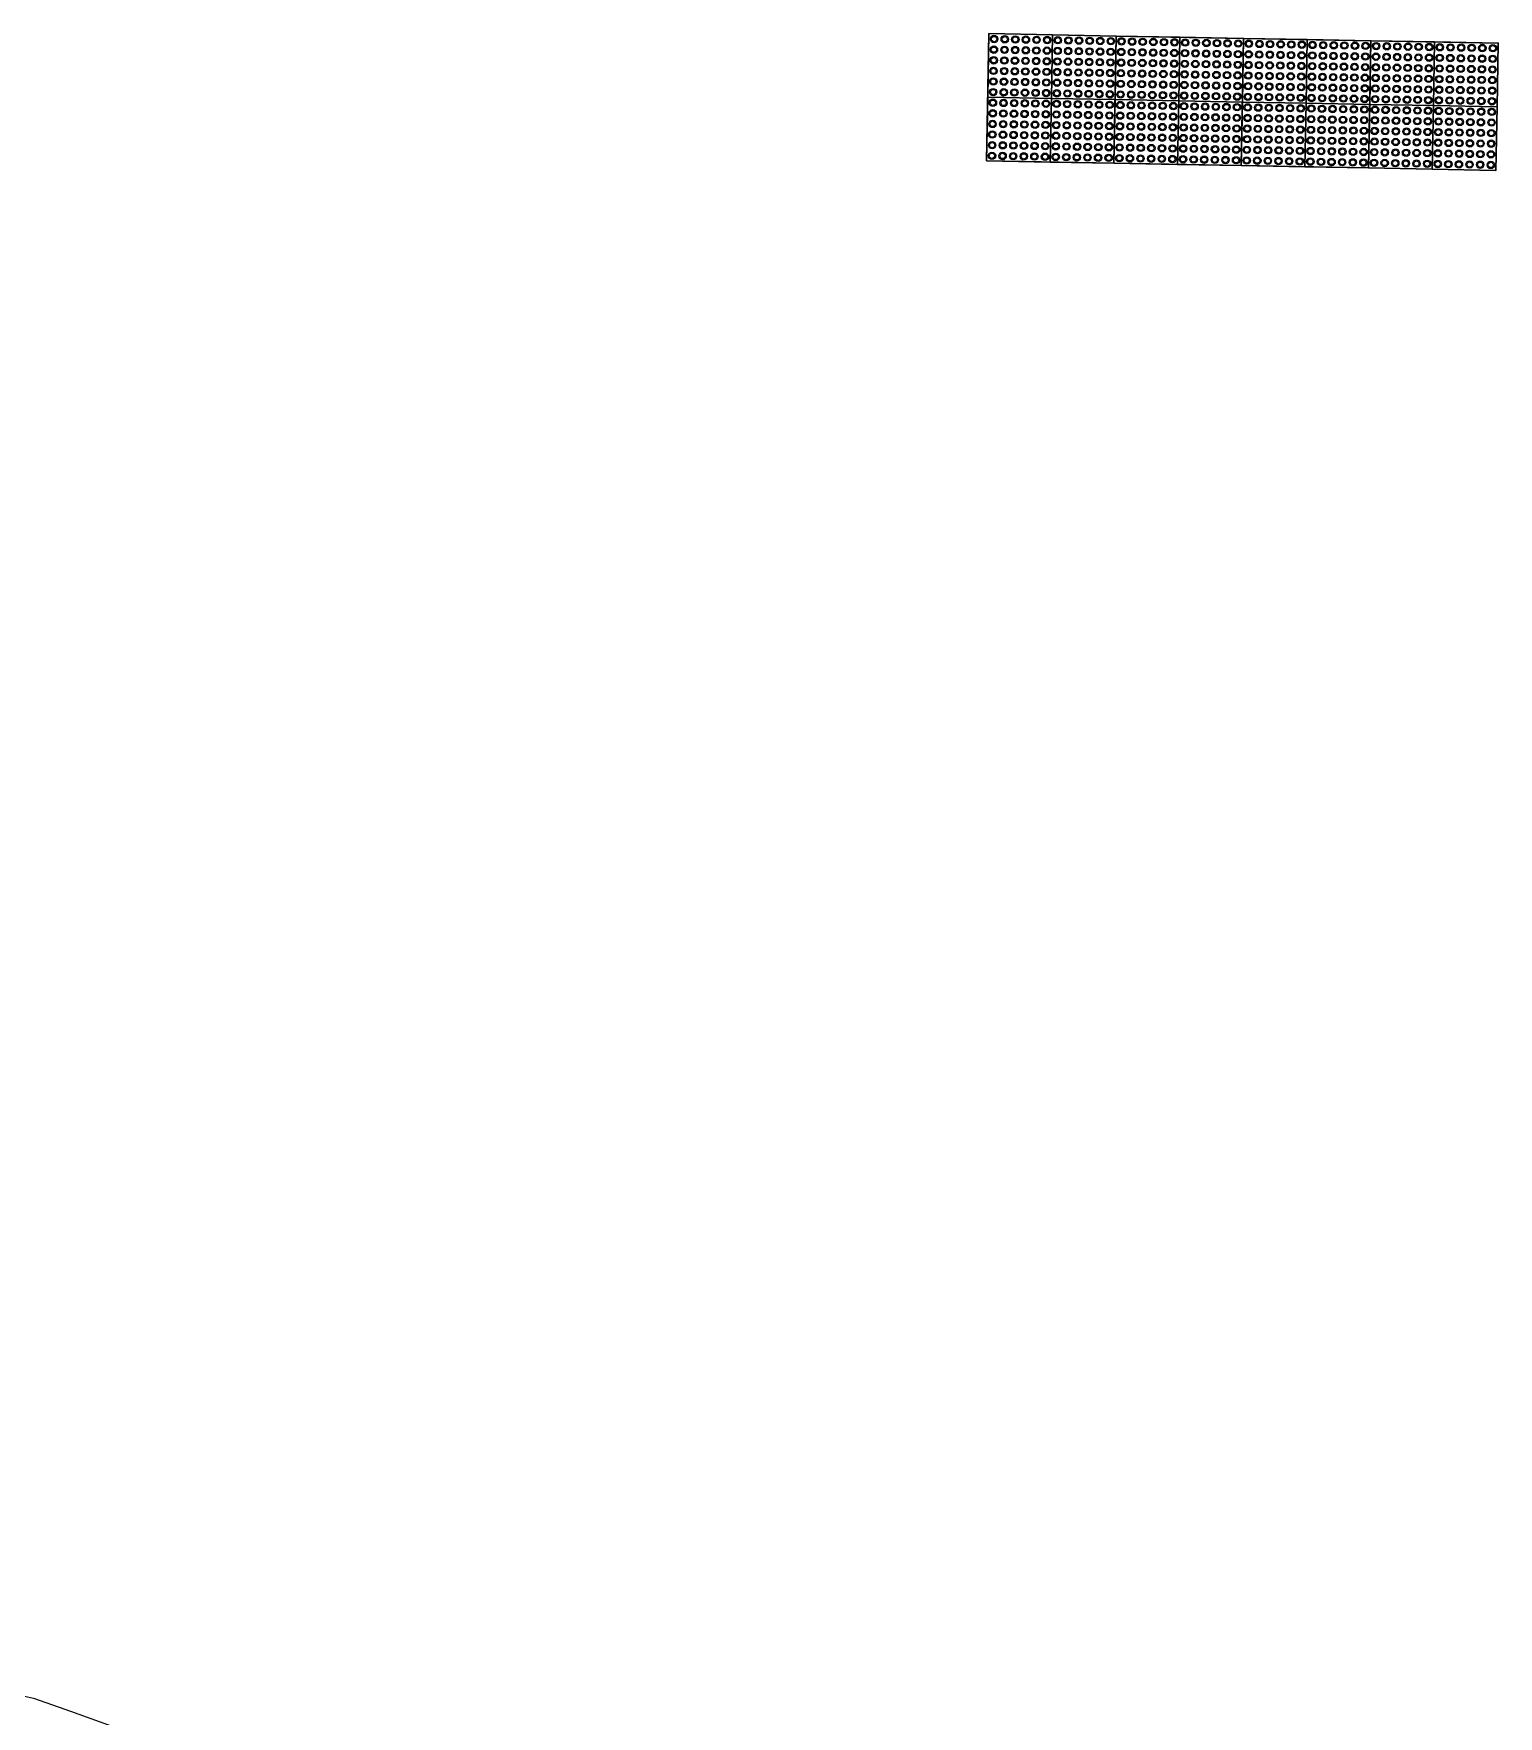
# Model space of a CAD drawing. Header units: millimetres. Extents: x 832728086 to 834530684, y 817551485 to 818349469.
# Drawn here: x 832728364.48 to 832728371.38, y 817960414.17 to 817960422.1 of the extents above; entities that cross this region are included whole.
import ezdxf

# ---------------------------------------------------------------- set-up
doc = ezdxf.new("R2010")
doc.units = ezdxf.units.MM
doc.header["$LTSCALE"] = 100
doc.layers.add('000-helpline', color=30, linetype='Continuous', lineweight=30, plot=False)
doc.layers.add('000-Tactile-l', color=8, linetype='Continuous')

# ---------------------------------------------------------------- blocks, each defined once
blk = doc.blocks.new('tactile')
at = {"layer": '000-helpline', "ltscale": 0.015}
for points in [[(834240.6709, 817902.0374), (834240.6764, 817902.3374), (834240.9764, 817902.3318), (834240.9708, 817902.0319)], [(834240.9708, 817902.0319), (834240.9764, 817902.3318), (834241.2763, 817902.3263), (834241.2708, 817902.0264)], [(834241.2708, 817902.0264), (834241.2763, 817902.3263), (834241.5763, 817902.3208), (834241.5707, 817902.0209)], [(834241.5707, 817902.0209), (834241.5763, 817902.3208), (834241.8762, 817902.3153), (834241.8707, 817902.0153)], [(834241.8707, 817902.0153), (834241.8762, 817902.3153), (834242.1762, 817902.3098), (834242.1706, 817902.0098)], [(834242.1706, 817902.0098), (834242.1762, 817902.3098), (834242.4761, 817902.3043), (834242.4706, 817902.0043)], [(834242.4706, 817902.0043), (834242.4761, 817902.3043), (834242.7761, 817902.2987), (834242.7705, 817901.9988)], [(834242.7705, 817901.9988), (834242.7761, 817902.2987), (834243.076, 817902.2932), (834243.0705, 817901.9933)], [(834240.6654, 817901.7375), (834240.6709, 817902.0374), (834240.9708, 817902.0319), (834240.9653, 817901.732)], [(834240.9653, 817901.732), (834240.9708, 817902.0319), (834241.2708, 817902.0264), (834241.2653, 817901.7264)], [(834241.2653, 817901.7264), (834241.2708, 817902.0264), (834241.5707, 817902.0209), (834241.5652, 817901.7209)], [(834241.5652, 817901.7209), (834241.5707, 817902.0209), (834241.8707, 817902.0153), (834241.8652, 817901.7154)], [(834241.8652, 817901.7154), (834241.8707, 817902.0153), (834242.1706, 817902.0098), (834242.1651, 817901.7099)], [(834242.1651, 817901.7099), (834242.1706, 817902.0098), (834242.4706, 817902.0043), (834242.4651, 817901.7044)], [(834242.4651, 817901.7044), (834242.4706, 817902.0043), (834242.7705, 817901.9988), (834242.765, 817901.6988)], [(834242.765, 817901.6988), (834242.7705, 817901.9988), (834243.0705, 817901.9933), (834243.065, 817901.6933)]]:
    blk.add_lwpolyline(points, close=True, dxfattribs=at)
at = {"layer": '000-Tactile-l', "ltscale": 5e-05}
blk.add_line((834236.1768, 817894.4928), (834212.3644, 817899.8058), dxfattribs=at)
at = {"layer": '000-Tactile-l'}
for points in [[(834241.2653, 817901.7264), (834240.6654, 817901.7375), (834240.6764, 817902.3374), (834241.2763, 817902.3263)], [(834241.8652, 817901.7154), (834241.2653, 817901.7264), (834241.2763, 817902.3263), (834241.8762, 817902.3153)], [(834242.4651, 817901.7044), (834241.8652, 817901.7154), (834241.8762, 817902.3153), (834242.4761, 817902.3043)], [(834243.065, 817901.6933), (834242.4651, 817901.7044), (834242.4761, 817902.3043), (834243.076, 817902.2932)]]:
    blk.add_lwpolyline(points, close=True, dxfattribs=at)
at = {"layer": '000-Tactile-l', "ltscale": 0.015}
for centre, radius in [((834240.7009, 817902.3119), 0.0175), ((834240.7009, 817902.3119), 0.0125), ((834240.7509, 817902.311), 0.0175), ((834240.7509, 817902.311), 0.0125), ((834240.8009, 817902.3101), 0.0175), ((834240.8009, 817902.3101), 0.0125), ((834240.8509, 817902.3092), 0.0175), ((834240.8509, 817902.3092), 0.0125), ((834240.9009, 817902.3082), 0.0175), ((834240.9009, 817902.3082), 0.0125), ((834240.9509, 817902.3073), 0.0175), ((834240.9509, 817902.3073), 0.0125), ((834241.0009, 817902.3064), 0.0175), ((834241.0009, 817902.3064), 0.0125), ((834241.0509, 817902.3055), 0.0175), ((834241.0509, 817902.3055), 0.0125), ((834241.1009, 817902.3046), 0.0175), ((834241.1509, 817902.3036), 0.0175), ((834241.2009, 817902.3027), 0.0175), ((834241.2509, 817902.3018), 0.0175), ((834241.3008, 817902.3009), 0.0175), ((834241.3508, 817902.3), 0.0175), ((834240.7, 817902.2619), 0.0175), ((834240.7, 817902.2619), 0.0125), ((834240.75, 817902.261), 0.0175), ((834240.75, 817902.261), 0.0125), ((834240.8, 817902.2601), 0.0175), ((834240.8, 817902.2601), 0.0125), ((834240.85, 817902.2592), 0.0175), ((834240.85, 817902.2592), 0.0125), ((834240.9, 817902.2582), 0.0175), ((834240.9, 817902.2582), 0.0125), ((834240.95, 817902.2573), 0.0175), ((834240.95, 817902.2573), 0.0125), ((834241, 817902.2564), 0.0175), ((834241, 817902.2564), 0.0125), ((834241.05, 817902.2555), 0.0175), ((834241.05, 817902.2555), 0.0125), ((834241.1, 817902.2546), 0.0175), ((834241.1, 817902.2546), 0.0125), ((834241.1009, 817902.3046), 0.0125), ((834241.15, 817902.2536), 0.0175), ((834241.15, 817902.2536), 0.0125), ((834241.1509, 817902.3036), 0.0125), ((834241.1999, 817902.2527), 0.0175), ((834241.1999, 817902.2527), 0.0125), ((834241.2009, 817902.3027), 0.0125), ((834241.2499, 817902.2518), 0.0175), ((834241.2499, 817902.2518), 0.0125), ((834241.2509, 817902.3018), 0.0125), ((834241.2999, 817902.2509), 0.0175), ((834241.2999, 817902.2509), 0.0125), ((834241.3008, 817902.3009), 0.0125), ((834241.3499, 817902.25), 0.0175), ((834241.3499, 817902.25), 0.0125), ((834241.3508, 817902.3), 0.0125), ((834241.3999, 817902.249), 0.0175), ((834241.4008, 817902.299), 0.0175), ((834241.3999, 817902.249), 0.0125), ((834241.4008, 817902.299), 0.0125), ((834241.4499, 817902.2481), 0.0175), ((834241.4508, 817902.2981), 0.0175), ((834241.4499, 817902.2481), 0.0125), ((834241.4508, 817902.2981), 0.0125), ((834241.4999, 817902.2472), 0.0175), ((834241.5008, 817902.2972), 0.0175), ((834241.4999, 817902.2472), 0.0125), ((834241.5008, 817902.2972), 0.0125), ((834241.5499, 817902.2463), 0.0175), ((834241.5508, 817902.2963), 0.0175), ((834241.5499, 817902.2463), 0.0125), ((834241.5508, 817902.2963), 0.0125), ((834241.5999, 817902.2454), 0.0175), ((834241.6008, 817902.2954), 0.0175), ((834241.5999, 817902.2454), 0.0125), ((834241.6008, 817902.2954), 0.0125), ((834241.6499, 817902.2444), 0.0175), ((834241.6508, 817902.2944), 0.0175), ((834241.6499, 817902.2444), 0.0125), ((834241.6508, 817902.2944), 0.0125), ((834241.6999, 817902.2435), 0.0175), ((834241.7008, 817902.2935), 0.0175), ((834241.6999, 817902.2435), 0.0125), ((834241.7008, 817902.2935), 0.0125), ((834241.7499, 817902.2426), 0.0175), ((834241.7508, 817902.2926), 0.0175), ((834241.7499, 817902.2426), 0.0125), ((834241.7508, 817902.2926), 0.0125), ((834241.7998, 817902.2417), 0.0175), ((834241.8008, 817902.2917), 0.0175), ((834241.7998, 817902.2417), 0.0125), ((834241.8008, 817902.2917), 0.0125), ((834241.8498, 817902.2408), 0.0175), ((834241.8508, 817902.2908), 0.0175), ((834241.8498, 817902.2408), 0.0125), ((834241.8508, 817902.2908), 0.0125), ((834241.8998, 817902.2399), 0.0175), ((834241.9007, 817902.2898), 0.0175), ((834241.8998, 817902.2399), 0.0125), ((834241.9007, 817902.2898), 0.0125), ((834241.9498, 817902.2389), 0.0175), ((834241.9507, 817902.2889), 0.0175), ((834241.9498, 817902.2389), 0.0125), ((834241.9507, 817902.2889), 0.0125), ((834241.9998, 817902.238), 0.0175), ((834242.0007, 817902.288), 0.0175), ((834241.9998, 817902.238), 0.0125), ((834242.0007, 817902.288), 0.0125), ((834242.0498, 817902.2371), 0.0175), ((834242.0507, 817902.2871), 0.0175), ((834242.0498, 817902.2371), 0.0125), ((834242.0507, 817902.2871), 0.0125), ((834242.0998, 817902.2362), 0.0175), ((834242.1007, 817902.2862), 0.0175), ((834242.0998, 817902.2362), 0.0125), ((834242.1007, 817902.2862), 0.0125), ((834242.1498, 817902.2353), 0.0175), ((834242.1507, 817902.2852), 0.0175), ((834242.1498, 817902.2353), 0.0125), ((834242.1507, 817902.2852), 0.0125), ((834242.1998, 817902.2343), 0.0175), ((834242.2007, 817902.2843), 0.0175), ((834242.1998, 817902.2343), 0.0125), ((834242.2007, 817902.2843), 0.0125), ((834242.2498, 817902.2334), 0.0175), ((834242.2507, 817902.2834), 0.0175), ((834242.2498, 817902.2334), 0.0125), ((834242.2507, 817902.2834), 0.0125), ((834242.2998, 817902.2325), 0.0175), ((834242.3007, 817902.2825), 0.0175), ((834242.2998, 817902.2325), 0.0125), ((834242.3007, 817902.2825), 0.0125), ((834242.3497, 817902.2316), 0.0175), ((834242.3507, 817902.2816), 0.0175), ((834242.3497, 817902.2316), 0.0125), ((834242.3507, 817902.2816), 0.0125), ((834242.3997, 817902.2307), 0.0175), ((834242.4007, 817902.2806), 0.0175), ((834242.3997, 817902.2307), 0.0125), ((834242.4007, 817902.2806), 0.0125), ((834242.4497, 817902.2297), 0.0175), ((834242.4507, 817902.2797), 0.0175), ((834242.4497, 817902.2297), 0.0125), ((834242.4507, 817902.2797), 0.0125), ((834242.4997, 817902.2288), 0.0175), ((834242.5006, 817902.2788), 0.0175), ((834242.4997, 817902.2288), 0.0125), ((834242.5006, 817902.2788), 0.0125), ((834242.5497, 817902.2279), 0.0175), ((834242.5506, 817902.2779), 0.0175), ((834242.5497, 817902.2279), 0.0125), ((834242.5506, 817902.2779), 0.0125), ((834242.5997, 817902.227), 0.0175), ((834242.6006, 817902.277), 0.0175), ((834242.5997, 817902.227), 0.0125), ((834242.6006, 817902.277), 0.0125), ((834242.6497, 817902.2261), 0.0175), ((834242.6506, 817902.276), 0.0175), ((834242.6497, 817902.2261), 0.0125), ((834242.6506, 817902.276), 0.0125), ((834242.6997, 817902.2251), 0.0175), ((834242.7006, 817902.2751), 0.0175), ((834242.7006, 817902.2751), 0.0125), ((834242.7497, 817902.2242), 0.0175), ((834242.7506, 817902.2742), 0.0175), ((834242.7506, 817902.2742), 0.0125), ((834242.7997, 817902.2233), 0.0175), ((834242.8006, 817902.2733), 0.0175), ((834242.8006, 817902.2733), 0.0125), ((834242.8497, 817902.2224), 0.0175), ((834242.8506, 817902.2724), 0.0175), ((834242.8506, 817902.2724), 0.0125), ((834242.8997, 817902.2215), 0.0175), ((834242.9006, 817902.2715), 0.0175), ((834242.9006, 817902.2715), 0.0125), ((834242.9496, 817902.2205), 0.0175), ((834242.9506, 817902.2705), 0.0175), ((834242.9506, 817902.2705), 0.0125), ((834243.0006, 817902.2696), 0.0175), ((834243.0006, 817902.2696), 0.0125), ((834243.0505, 817902.2687), 0.0175), ((834243.0505, 817902.2687), 0.0125), ((834240.6982, 817902.1619), 0.0175), ((834240.6991, 817902.2119), 0.0175), ((834240.6982, 817902.1619), 0.0125), ((834240.6991, 817902.2119), 0.0125), ((834240.7482, 817902.161), 0.0175), ((834240.7491, 817902.211), 0.0175), ((834240.7482, 817902.161), 0.0125), ((834240.7491, 817902.211), 0.0125), ((834240.7982, 817902.1601), 0.0175), ((834240.7991, 817902.2101), 0.0175), ((834240.7982, 817902.1601), 0.0125), ((834240.7991, 817902.2101), 0.0125), ((834240.8482, 817902.1592), 0.0175), ((834240.8491, 817902.2092), 0.0175), ((834240.8482, 817902.1592), 0.0125), ((834240.8491, 817902.2092), 0.0125), ((834240.8982, 817902.1583), 0.0175), ((834240.8991, 817902.2082), 0.0175), ((834240.8982, 817902.1583), 0.0125), ((834240.8991, 817902.2082), 0.0125), ((834240.9481, 817902.1573), 0.0175), ((834240.9491, 817902.2073), 0.0175), ((834240.9481, 817902.1573), 0.0125), ((834240.9491, 817902.2073), 0.0125), ((834240.9981, 817902.1564), 0.0175), ((834240.9991, 817902.2064), 0.0175), ((834240.9981, 817902.1564), 0.0125), ((834240.9991, 817902.2064), 0.0125), ((834241.0481, 817902.1555), 0.0175), ((834241.049, 817902.2055), 0.0175), ((834241.0481, 817902.1555), 0.0125), ((834241.049, 817902.2055), 0.0125), ((834241.0981, 817902.1546), 0.0175), ((834241.099, 817902.2046), 0.0175), ((834241.0981, 817902.1546), 0.0125), ((834241.099, 817902.2046), 0.0125), ((834241.1481, 817902.1537), 0.0175), ((834241.149, 817902.2037), 0.0175), ((834241.1481, 817902.1537), 0.0125), ((834241.149, 817902.2037), 0.0125), ((834241.1981, 817902.1527), 0.0175), ((834241.199, 817902.2027), 0.0175), ((834241.1981, 817902.1527), 0.0125), ((834241.199, 817902.2027), 0.0125), ((834241.2481, 817902.1518), 0.0175), ((834241.249, 817902.2018), 0.0175), ((834241.2481, 817902.1518), 0.0125), ((834241.249, 817902.2018), 0.0125), ((834241.2981, 817902.1509), 0.0175), ((834241.299, 817902.2009), 0.0175), ((834241.2981, 817902.1509), 0.0125), ((834241.299, 817902.2009), 0.0125), ((834241.3481, 817902.15), 0.0175), ((834241.349, 817902.2), 0.0175), ((834241.3481, 817902.15), 0.0125), ((834241.349, 817902.2), 0.0125), ((834241.3981, 817902.1491), 0.0175), ((834241.399, 817902.1991), 0.0175), ((834241.3981, 817902.1491), 0.0125), ((834241.399, 817902.1991), 0.0125), ((834241.4481, 817902.1481), 0.0175), ((834241.449, 817902.1981), 0.0175), ((834241.4481, 817902.1481), 0.0125), ((834241.449, 817902.1981), 0.0125), ((834241.4981, 817902.1472), 0.0175), ((834241.499, 817902.1972), 0.0175), ((834241.4981, 817902.1472), 0.0125), ((834241.499, 817902.1972), 0.0125), ((834241.548, 817902.1463), 0.0175), ((834241.549, 817902.1963), 0.0175), ((834241.548, 817902.1463), 0.0125), ((834241.549, 817902.1963), 0.0125), ((834241.598, 817902.1454), 0.0175), ((834241.599, 817902.1954), 0.0175), ((834241.599, 817902.1954), 0.0125), ((834241.648, 817902.1445), 0.0175), ((834241.6489, 817902.1945), 0.0175), ((834241.6489, 817902.1945), 0.0125), ((834241.698, 817902.1435), 0.0175), ((834241.6989, 817902.1935), 0.0175), ((834241.6989, 817902.1935), 0.0125), ((834241.748, 817902.1426), 0.0175), ((834241.7489, 817902.1926), 0.0175), ((834241.7489, 817902.1926), 0.0125), ((834241.798, 817902.1417), 0.0175), ((834241.7989, 817902.1917), 0.0175), ((834241.7989, 817902.1917), 0.0125), ((834241.8489, 817902.1908), 0.0175), ((834241.8489, 817902.1908), 0.0125), ((834241.8989, 817902.1899), 0.0175), ((834241.8989, 817902.1899), 0.0125), ((834241.9489, 817902.1889), 0.0175), ((834241.9489, 817902.1889), 0.0125), ((834241.9989, 817902.188), 0.0175), ((834241.9989, 817902.188), 0.0125), ((834242.0489, 817902.1871), 0.0175), ((834242.0489, 817902.1871), 0.0125), ((834242.0989, 817902.1862), 0.0175), ((834242.0989, 817902.1862), 0.0125), ((834242.1489, 817902.1853), 0.0175), ((834242.1489, 817902.1853), 0.0125), ((834242.1989, 817902.1843), 0.0175), ((834242.1989, 817902.1843), 0.0125), ((834242.2488, 817902.1834), 0.0175), ((834242.2488, 817902.1834), 0.0125), ((834242.2988, 817902.1825), 0.0175), ((834242.2988, 817902.1825), 0.0125), ((834242.3488, 817902.1816), 0.0175), ((834242.3488, 817902.1816), 0.0125), ((834242.3988, 817902.1807), 0.0175), ((834242.3988, 817902.1807), 0.0125), ((834242.4488, 817902.1797), 0.0175), ((834242.4488, 817902.1797), 0.0125), ((834242.4988, 817902.1788), 0.0175), ((834242.4988, 817902.1788), 0.0125), ((834242.5488, 817902.1779), 0.0175), ((834242.5488, 817902.1779), 0.0125), ((834242.5988, 817902.177), 0.0175), ((834242.5988, 817902.177), 0.0125), ((834242.6488, 817902.1761), 0.0175), ((834242.6488, 817902.1761), 0.0125), ((834242.6988, 817902.1751), 0.0175), ((834242.6988, 817902.1751), 0.0125), ((834242.6997, 817902.2251), 0.0125), ((834242.7488, 817902.1742), 0.0175), ((834242.7488, 817902.1742), 0.0125), ((834242.7497, 817902.2242), 0.0125), ((834242.7988, 817902.1733), 0.0175), ((834242.7988, 817902.1733), 0.0125), ((834242.7997, 817902.2233), 0.0125), ((834242.8487, 817902.1724), 0.0175), ((834242.8487, 817902.1724), 0.0125), ((834242.8497, 817902.2224), 0.0125), ((834242.8987, 817902.1715), 0.0175), ((834242.8987, 817902.1715), 0.0125), ((834242.8997, 817902.2215), 0.0125), ((834242.9487, 817902.1705), 0.0175), ((834242.9487, 817902.1705), 0.0125), ((834242.9496, 817902.2205), 0.0125), ((834242.9987, 817902.1696), 0.0175), ((834242.9996, 817902.2196), 0.0175), ((834242.9987, 817902.1696), 0.0125), ((834242.9996, 817902.2196), 0.0125), ((834243.0487, 817902.1687), 0.0175), ((834243.0496, 817902.2187), 0.0175), ((834243.0487, 817902.1687), 0.0125), ((834243.0496, 817902.2187), 0.0125), ((834240.6963, 817902.062), 0.0175), ((834240.6973, 817902.1119), 0.0175), ((834240.6973, 817902.1119), 0.0125), ((834240.7473, 817902.111), 0.0175), ((834240.7473, 817902.111), 0.0125), ((834240.7973, 817902.1101), 0.0175), ((834240.7973, 817902.1101), 0.0125), ((834240.8472, 817902.1092), 0.0175), ((834240.8472, 817902.1092), 0.0125), ((834240.8972, 817902.1083), 0.0175), ((834240.8972, 817902.1083), 0.0125), ((834240.9472, 817902.1073), 0.0175), ((834240.9472, 817902.1073), 0.0125), ((834240.9972, 817902.1064), 0.0175), ((834240.9972, 817902.1064), 0.0125), ((834241.0472, 817902.1055), 0.0175), ((834241.0472, 817902.1055), 0.0125), ((834241.0972, 817902.1046), 0.0175), ((834241.0972, 817902.1046), 0.0125), ((834241.1472, 817902.1037), 0.0175), ((834241.1472, 817902.1037), 0.0125), ((834241.1972, 817902.1027), 0.0175), ((834241.1972, 817902.1027), 0.0125), ((834241.2472, 817902.1018), 0.0175), ((834241.2472, 817902.1018), 0.0125), ((834241.2972, 817902.1009), 0.0175), ((834241.2972, 817902.1009), 0.0125), ((834241.3472, 817902.1), 0.0175), ((834241.3472, 817902.1), 0.0125), ((834241.3972, 817902.0991), 0.0175), ((834241.3972, 817902.0991), 0.0125), ((834241.4471, 817902.0982), 0.0175), ((834241.4471, 817902.0982), 0.0125), ((834241.4971, 817902.0972), 0.0175), ((834241.4971, 817902.0972), 0.0125), ((834241.5471, 817902.0963), 0.0175), ((834241.5471, 817902.0963), 0.0125), ((834241.5971, 817902.0954), 0.0175), ((834241.5971, 817902.0954), 0.0125), ((834241.598, 817902.1454), 0.0125), ((834241.6471, 817902.0945), 0.0175), ((834241.6471, 817902.0945), 0.0125), ((834241.648, 817902.1445), 0.0125), ((834241.6971, 817902.0936), 0.0175), ((834241.6971, 817902.0936), 0.0125), ((834241.698, 817902.1435), 0.0125), ((834241.7471, 817902.0926), 0.0175), ((834241.7471, 817902.0926), 0.0125), ((834241.748, 817902.1426), 0.0125), ((834241.7971, 817902.0917), 0.0175), ((834241.7971, 817902.0917), 0.0125), ((834241.798, 817902.1417), 0.0125), ((834241.8471, 817902.0908), 0.0175), ((834241.848, 817902.1408), 0.0175), ((834241.8471, 817902.0908), 0.0125), ((834241.848, 817902.1408), 0.0125), ((834241.8971, 817902.0899), 0.0175), ((834241.898, 817902.1399), 0.0175), ((834241.8971, 817902.0899), 0.0125), ((834241.898, 817902.1399), 0.0125), ((834241.9471, 817902.089), 0.0175), ((834241.948, 817902.1389), 0.0175), ((834241.9471, 817902.089), 0.0125), ((834241.948, 817902.1389), 0.0125), ((834241.997, 817902.088), 0.0175), ((834241.998, 817902.138), 0.0175), ((834241.997, 817902.088), 0.0125), ((834241.998, 817902.138), 0.0125), ((834242.047, 817902.0871), 0.0175), ((834242.048, 817902.1371), 0.0175), ((834242.047, 817902.0871), 0.0125), ((834242.048, 817902.1371), 0.0125), ((834242.097, 817902.0862), 0.0175), ((834242.098, 817902.1362), 0.0175), ((834242.097, 817902.0862), 0.0125), ((834242.098, 817902.1362), 0.0125), ((834242.147, 817902.0853), 0.0175), ((834242.1479, 817902.1353), 0.0175), ((834242.147, 817902.0853), 0.0125), ((834242.1479, 817902.1353), 0.0125), ((834242.197, 817902.0844), 0.0175), ((834242.1979, 817902.1344), 0.0175), ((834242.197, 817902.0844), 0.0125), ((834242.1979, 817902.1344), 0.0125), ((834242.247, 817902.0834), 0.0175), ((834242.2479, 817902.1334), 0.0175), ((834242.247, 817902.0834), 0.0125), ((834242.2479, 817902.1334), 0.0125), ((834242.297, 817902.0825), 0.0175), ((834242.2979, 817902.1325), 0.0175), ((834242.297, 817902.0825), 0.0125), ((834242.2979, 817902.1325), 0.0125), ((834242.347, 817902.0816), 0.0175), ((834242.3479, 817902.1316), 0.0175), ((834242.347, 817902.0816), 0.0125), ((834242.3479, 817902.1316), 0.0125), ((834242.397, 817902.0807), 0.0175), ((834242.3979, 817902.1307), 0.0175), ((834242.397, 817902.0807), 0.0125), ((834242.3979, 817902.1307), 0.0125), ((834242.447, 817902.0798), 0.0175), ((834242.4479, 817902.1298), 0.0175), ((834242.447, 817902.0798), 0.0125), ((834242.4479, 817902.1298), 0.0125), ((834242.497, 817902.0788), 0.0175), ((834242.4979, 817902.1288), 0.0175), ((834242.497, 817902.0788), 0.0125), ((834242.4979, 817902.1288), 0.0125), ((834242.547, 817902.0779), 0.0175), ((834242.5479, 817902.1279), 0.0175), ((834242.547, 817902.0779), 0.0125), ((834242.5479, 817902.1279), 0.0125), ((834242.5969, 817902.077), 0.0175), ((834242.5979, 817902.127), 0.0175), ((834242.5969, 817902.077), 0.0125), ((834242.5979, 817902.127), 0.0125), ((834242.6469, 817902.0761), 0.0175), ((834242.6479, 817902.1261), 0.0175), ((834242.6469, 817902.0761), 0.0125), ((834242.6479, 817902.1261), 0.0125), ((834242.6969, 817902.0752), 0.0175), ((834242.6979, 817902.1252), 0.0175), ((834242.6969, 817902.0752), 0.0125), ((834242.6979, 817902.1252), 0.0125), ((834242.7469, 817902.0742), 0.0175), ((834242.7478, 817902.1242), 0.0175), ((834242.7469, 817902.0742), 0.0125), ((834242.7478, 817902.1242), 0.0125), ((834242.7969, 817902.0733), 0.0175), ((834242.7978, 817902.1233), 0.0175), ((834242.7969, 817902.0733), 0.0125), ((834242.7978, 817902.1233), 0.0125), ((834242.8469, 817902.0724), 0.0175), ((834242.8478, 817902.1224), 0.0175), ((834242.8469, 817902.0724), 0.0125), ((834242.8478, 817902.1224), 0.0125), ((834242.8969, 817902.0715), 0.0175), ((834242.8978, 817902.1215), 0.0175), ((834242.8969, 817902.0715), 0.0125), ((834242.8978, 817902.1215), 0.0125), ((834242.9469, 817902.0706), 0.0175), ((834242.9478, 817902.1206), 0.0175), ((834242.9469, 817902.0706), 0.0125), ((834242.9478, 817902.1206), 0.0125), ((834242.9969, 817902.0696), 0.0175), ((834242.9978, 817902.1196), 0.0175), ((834242.9969, 817902.0696), 0.0125), ((834242.9978, 817902.1196), 0.0125), ((834243.0469, 817902.0687), 0.0175), ((834243.0478, 817902.1187), 0.0175), ((834243.0469, 817902.0687), 0.0125), ((834243.0478, 817902.1187), 0.0125), ((834240.6954, 817902.012), 0.0175), ((834240.6954, 817902.012), 0.0125), ((834240.6963, 817902.062), 0.0125), ((834240.7454, 817902.011), 0.0175), ((834240.7463, 817902.061), 0.0175), ((834240.7454, 817902.011), 0.0125), ((834240.7463, 817902.061), 0.0125), ((834240.7954, 817902.0101), 0.0175), ((834240.7963, 817902.0601), 0.0175), ((834240.7954, 817902.0101), 0.0125), ((834240.7963, 817902.0601), 0.0125), ((834240.8454, 817902.0092), 0.0175), ((834240.8463, 817902.0592), 0.0175), ((834240.8454, 817902.0092), 0.0125), ((834240.8463, 817902.0592), 0.0125), ((834240.8954, 817902.0083), 0.0175), ((834240.8963, 817902.0583), 0.0175), ((834240.8954, 817902.0083), 0.0125), ((834240.8963, 817902.0583), 0.0125), ((834240.9454, 817902.0074), 0.0175), ((834240.9463, 817902.0574), 0.0175), ((834240.9454, 817902.0074), 0.0125), ((834240.9463, 817902.0574), 0.0125), ((834240.9954, 817902.0064), 0.0175), ((834240.9963, 817902.0564), 0.0175), ((834240.9954, 817902.0064), 0.0125), ((834240.9963, 817902.0564), 0.0125), ((834241.0454, 817902.0055), 0.0175), ((834241.0463, 817902.0555), 0.0175), ((834241.0454, 817902.0055), 0.0125), ((834241.0463, 817902.0555), 0.0125), ((834241.0954, 817902.0046), 0.0175), ((834241.0963, 817902.0546), 0.0175), ((834241.0954, 817902.0046), 0.0125), ((834241.0963, 817902.0546), 0.0125), ((834241.1454, 817902.0037), 0.0175), ((834241.1463, 817902.0537), 0.0175), ((834241.1454, 817902.0037), 0.0125), ((834241.1463, 817902.0537), 0.0125), ((834241.1953, 817902.0028), 0.0175), ((834241.1963, 817902.0528), 0.0175), ((834241.1953, 817902.0028), 0.0125), ((834241.1963, 817902.0528), 0.0125), ((834241.2453, 817902.0018), 0.0175), ((834241.2463, 817902.0518), 0.0175), ((834241.2453, 817902.0018), 0.0125), ((834241.2463, 817902.0518), 0.0125), ((834241.2953, 817902.0009), 0.0175), ((834241.2962, 817902.0509), 0.0175), ((834241.2953, 817902.0009), 0.0125), ((834241.2962, 817902.0509), 0.0125), ((834241.3453, 817902), 0.0175), ((834241.3462, 817902.05), 0.0175), ((834241.3453, 817902), 0.0125), ((834241.3462, 817902.05), 0.0125), ((834241.3953, 817901.9991), 0.0175), ((834241.3962, 817902.0491), 0.0175), ((834241.3953, 817901.9991), 0.0125), ((834241.3962, 817902.0491), 0.0125), ((834241.4453, 817901.9982), 0.0175), ((834241.4462, 817902.0482), 0.0175), ((834241.4453, 817901.9982), 0.0125), ((834241.4462, 817902.0482), 0.0125), ((834241.4953, 817901.9972), 0.0175), ((834241.4962, 817902.0472), 0.0175), ((834241.4953, 817901.9972), 0.0125), ((834241.4962, 817902.0472), 0.0125), ((834241.5453, 817901.9963), 0.0175), ((834241.5462, 817902.0463), 0.0175), ((834241.5453, 817901.9963), 0.0125), ((834241.5462, 817902.0463), 0.0125), ((834241.5953, 817901.9954), 0.0175), ((834241.5962, 817902.0454), 0.0175), ((834241.5953, 817901.9954), 0.0125), ((834241.5962, 817902.0454), 0.0125), ((834241.6453, 817901.9945), 0.0175), ((834241.6462, 817902.0445), 0.0175), ((834241.6453, 817901.9945), 0.0125), ((834241.6462, 817902.0445), 0.0125), ((834241.6953, 817901.9936), 0.0175), ((834241.6962, 817902.0436), 0.0175), ((834241.6953, 817901.9936), 0.0125), ((834241.6962, 817902.0436), 0.0125), ((834241.7453, 817901.9927), 0.0175), ((834241.7462, 817902.0426), 0.0175), ((834241.7453, 817901.9927), 0.0125), ((834241.7462, 817902.0426), 0.0125), ((834241.7952, 817901.9917), 0.0175), ((834241.7962, 817902.0417), 0.0175), ((834241.7952, 817901.9917), 0.0125), ((834241.7962, 817902.0417), 0.0125), ((834241.8452, 817901.9908), 0.0175), ((834241.8462, 817902.0408), 0.0175), ((834241.8452, 817901.9908), 0.0125), ((834241.8462, 817902.0408), 0.0125), ((834241.8952, 817901.9899), 0.0175), ((834241.8961, 817902.0399), 0.0175), ((834241.8952, 817901.9899), 0.0125), ((834241.8961, 817902.0399), 0.0125), ((834241.9452, 817901.989), 0.0175), ((834241.9461, 817902.039), 0.0175), ((834241.9452, 817901.989), 0.0125), ((834241.9461, 817902.039), 0.0125), ((834241.9952, 817901.9881), 0.0175), ((834241.9961, 817902.038), 0.0175), ((834241.9952, 817901.9881), 0.0125), ((834241.9961, 817902.038), 0.0125), ((834242.0452, 817901.9871), 0.0175), ((834242.0461, 817902.0371), 0.0175), ((834242.0461, 817902.0371), 0.0125), ((834242.0952, 817901.9862), 0.0175), ((834242.0961, 817902.0362), 0.0175), ((834242.0961, 817902.0362), 0.0125), ((834242.1452, 817901.9853), 0.0175), ((834242.1461, 817902.0353), 0.0175), ((834242.1461, 817902.0353), 0.0125), ((834242.1952, 817901.9844), 0.0175), ((834242.1961, 817902.0344), 0.0175), ((834242.1961, 817902.0344), 0.0125), ((834242.2452, 817901.9835), 0.0175), ((834242.2461, 817902.0334), 0.0175), ((834242.2461, 817902.0334), 0.0125), ((834242.2952, 817901.9825), 0.0175), ((834242.2961, 817902.0325), 0.0175), ((834242.2961, 817902.0325), 0.0125), ((834242.3461, 817902.0316), 0.0175), ((834242.3461, 817902.0316), 0.0125), ((834242.3961, 817902.0307), 0.0175), ((834242.3961, 817902.0307), 0.0125), ((834242.4461, 817902.0298), 0.0175), ((834242.4461, 817902.0298), 0.0125), ((834242.496, 817902.0288), 0.0175), ((834242.496, 817902.0288), 0.0125), ((834242.546, 817902.0279), 0.0175), ((834242.546, 817902.0279), 0.0125), ((834242.596, 817902.027), 0.0175), ((834242.596, 817902.027), 0.0125), ((834242.646, 817902.0261), 0.0175), ((834242.646, 817902.0261), 0.0125), ((834242.696, 817902.0252), 0.0175), ((834242.696, 817902.0252), 0.0125), ((834242.746, 817902.0243), 0.0175), ((834242.746, 817902.0243), 0.0125), ((834242.796, 817902.0233), 0.0175), ((834242.796, 817902.0233), 0.0125), ((834242.846, 817902.0224), 0.0175), ((834242.846, 817902.0224), 0.0125), ((834242.896, 817902.0215), 0.0175), ((834242.896, 817902.0215), 0.0125), ((834242.946, 817902.0206), 0.0175), ((834242.946, 817902.0206), 0.0125), ((834242.996, 817902.0197), 0.0175), ((834242.996, 817902.0197), 0.0125), ((834243.046, 817902.0187), 0.0175), ((834243.046, 817902.0187), 0.0125), ((834240.6936, 817901.912), 0.0175), ((834240.6945, 817901.962), 0.0175), ((834240.6936, 817901.912), 0.0125), ((834240.6945, 817901.962), 0.0125), ((834240.7436, 817901.9111), 0.0175), ((834240.7445, 817901.9611), 0.0175), ((834240.7436, 817901.9111), 0.0125), ((834240.7445, 817901.9611), 0.0125), ((834240.7936, 817901.9101), 0.0175), ((834240.7945, 817901.9601), 0.0175), ((834240.7936, 817901.9101), 0.0125), ((834240.7945, 817901.9601), 0.0125), ((834240.8436, 817901.9092), 0.0175), ((834240.8445, 817901.9592), 0.0175), ((834240.8436, 817901.9092), 0.0125), ((834240.8445, 817901.9592), 0.0125), ((834240.8936, 817901.9083), 0.0175), ((834240.8945, 817901.9583), 0.0175), ((834240.8936, 817901.9083), 0.0125), ((834240.8945, 817901.9583), 0.0125), ((834240.9435, 817901.9074), 0.0175), ((834240.9445, 817901.9574), 0.0175), ((834240.9445, 817901.9574), 0.0125), ((834240.9935, 817901.9065), 0.0175), ((834240.9945, 817901.9565), 0.0175), ((834240.9945, 817901.9565), 0.0125), ((834241.0435, 817901.9055), 0.0175), ((834241.0445, 817901.9555), 0.0175), ((834241.0445, 817901.9555), 0.0125), ((834241.0935, 817901.9046), 0.0175), ((834241.0944, 817901.9546), 0.0175), ((834241.0944, 817901.9546), 0.0125), ((834241.1435, 817901.9037), 0.0175), ((834241.1444, 817901.9537), 0.0175), ((834241.1444, 817901.9537), 0.0125), ((834241.1944, 817901.9528), 0.0175), ((834241.1944, 817901.9528), 0.0125), ((834241.2444, 817901.9519), 0.0175), ((834241.2444, 817901.9519), 0.0125), ((834241.2944, 817901.9509), 0.0175), ((834241.2944, 817901.9509), 0.0125), ((834241.3444, 817901.95), 0.0175), ((834241.3444, 817901.95), 0.0125), ((834241.3944, 817901.9491), 0.0175), ((834241.3944, 817901.9491), 0.0125), ((834241.4444, 817901.9482), 0.0175), ((834241.4444, 817901.9482), 0.0125), ((834241.4944, 817901.9473), 0.0175), ((834241.4944, 817901.9473), 0.0125), ((834241.5444, 817901.9463), 0.0175), ((834241.5444, 817901.9463), 0.0125), ((834241.5944, 817901.9454), 0.0175), ((834241.5944, 817901.9454), 0.0125), ((834241.6443, 817901.9445), 0.0175), ((834241.6443, 817901.9445), 0.0125), ((834241.6943, 817901.9436), 0.0175), ((834241.6943, 817901.9436), 0.0125), ((834241.7443, 817901.9427), 0.0175), ((834241.7443, 817901.9427), 0.0125), ((834241.7943, 817901.9417), 0.0175), ((834241.7943, 817901.9417), 0.0125), ((834241.8443, 817901.9408), 0.0175), ((834241.8443, 817901.9408), 0.0125), ((834241.8943, 817901.9399), 0.0175), ((834241.8943, 817901.9399), 0.0125), ((834241.9443, 817901.939), 0.0175), ((834241.9443, 817901.939), 0.0125), ((834241.9943, 817901.9381), 0.0175), ((834241.9943, 817901.9381), 0.0125), ((834242.0443, 817901.9371), 0.0175), ((834242.0443, 817901.9371), 0.0125), ((834242.0452, 817901.9871), 0.0125), ((834242.0943, 817901.9362), 0.0175), ((834242.0943, 817901.9362), 0.0125), ((834242.0952, 817901.9862), 0.0125), ((834242.1443, 817901.9353), 0.0175), ((834242.1443, 817901.9353), 0.0125), ((834242.1452, 817901.9853), 0.0125), ((834242.1943, 817901.9344), 0.0175), ((834242.1943, 817901.9344), 0.0125), ((834242.1952, 817901.9844), 0.0125), ((834242.2442, 817901.9335), 0.0175), ((834242.2442, 817901.9335), 0.0125), ((834242.2452, 817901.9835), 0.0125), ((834242.2942, 817901.9325), 0.0175), ((834242.2942, 817901.9325), 0.0125), ((834242.2952, 817901.9825), 0.0125), ((834242.3442, 817901.9316), 0.0175), ((834242.3452, 817901.9816), 0.0175), ((834242.3442, 817901.9316), 0.0125), ((834242.3452, 817901.9816), 0.0125), ((834242.3942, 817901.9307), 0.0175), ((834242.3951, 817901.9807), 0.0175), ((834242.3942, 817901.9307), 0.0125), ((834242.3951, 817901.9807), 0.0125), ((834242.4442, 817901.9298), 0.0175), ((834242.4451, 817901.9798), 0.0175), ((834242.4442, 817901.9298), 0.0125), ((834242.4451, 817901.9798), 0.0125), ((834242.4942, 817901.9289), 0.0175), ((834242.4951, 817901.9789), 0.0175), ((834242.4942, 817901.9289), 0.0125), ((834242.4951, 817901.9789), 0.0125), ((834242.5442, 817901.9279), 0.0175), ((834242.5451, 817901.9779), 0.0175), ((834242.5442, 817901.9279), 0.0125), ((834242.5451, 817901.9779), 0.0125), ((834242.5942, 817901.927), 0.0175), ((834242.5951, 817901.977), 0.0175), ((834242.5942, 817901.927), 0.0125), ((834242.5951, 817901.977), 0.0125), ((834242.6442, 817901.9261), 0.0175), ((834242.6451, 817901.9761), 0.0175), ((834242.6442, 817901.9261), 0.0125), ((834242.6451, 817901.9761), 0.0125), ((834242.6942, 817901.9252), 0.0175), ((834242.6951, 817901.9752), 0.0175), ((834242.6942, 817901.9252), 0.0125), ((834242.6951, 817901.9752), 0.0125), ((834242.7442, 817901.9243), 0.0175), ((834242.7451, 817901.9743), 0.0175), ((834242.7442, 817901.9243), 0.0125), ((834242.7451, 817901.9743), 0.0125), ((834242.7942, 817901.9233), 0.0175), ((834242.7951, 817901.9733), 0.0175), ((834242.7942, 817901.9233), 0.0125), ((834242.7951, 817901.9733), 0.0125), ((834242.8441, 817901.9224), 0.0175), ((834242.8451, 817901.9724), 0.0175), ((834242.8441, 817901.9224), 0.0125), ((834242.8451, 817901.9724), 0.0125), ((834242.8941, 817901.9215), 0.0175), ((834242.8951, 817901.9715), 0.0175), ((834242.8941, 817901.9215), 0.0125), ((834242.8951, 817901.9715), 0.0125), ((834242.9441, 817901.9206), 0.0175), ((834242.945, 817901.9706), 0.0175), ((834242.9441, 817901.9206), 0.0125), ((834242.945, 817901.9706), 0.0125), ((834242.9941, 817901.9197), 0.0175), ((834242.995, 817901.9697), 0.0175), ((834242.9941, 817901.9197), 0.0125), ((834242.995, 817901.9697), 0.0125), ((834243.0441, 817901.9188), 0.0175), ((834243.045, 817901.9687), 0.0175), ((834243.0441, 817901.9188), 0.0125), ((834243.045, 817901.9687), 0.0125), ((834240.6927, 817901.862), 0.0175), ((834240.6927, 817901.862), 0.0125), ((834240.7427, 817901.8611), 0.0175), ((834240.7427, 817901.8611), 0.0125), ((834240.7927, 817901.8601), 0.0175), ((834240.7927, 817901.8601), 0.0125), ((834240.8426, 817901.8592), 0.0175), ((834240.8426, 817901.8592), 0.0125), ((834240.8926, 817901.8583), 0.0175), ((834240.8926, 817901.8583), 0.0125), ((834240.9426, 817901.8574), 0.0175), ((834240.9426, 817901.8574), 0.0125), ((834240.9435, 817901.9074), 0.0125), ((834240.9926, 817901.8565), 0.0175), ((834240.9926, 817901.8565), 0.0125), ((834240.9935, 817901.9065), 0.0125), ((834241.0426, 817901.8556), 0.0175), ((834241.0426, 817901.8556), 0.0125), ((834241.0435, 817901.9055), 0.0125), ((834241.0926, 817901.8546), 0.0175), ((834241.0926, 817901.8546), 0.0125), ((834241.0935, 817901.9046), 0.0125), ((834241.1426, 817901.8537), 0.0175), ((834241.1426, 817901.8537), 0.0125), ((834241.1435, 817901.9037), 0.0125), ((834241.1926, 817901.8528), 0.0175), ((834241.1935, 817901.9028), 0.0175), ((834241.1926, 817901.8528), 0.0125), ((834241.1935, 817901.9028), 0.0125), ((834241.2426, 817901.8519), 0.0175), ((834241.2435, 817901.9019), 0.0175), ((834241.2426, 817901.8519), 0.0125), ((834241.2435, 817901.9019), 0.0125), ((834241.2926, 817901.851), 0.0175), ((834241.2935, 817901.9009), 0.0175), ((834241.2926, 817901.851), 0.0125), ((834241.2935, 817901.9009), 0.0125), ((834241.3426, 817901.85), 0.0175), ((834241.3435, 817901.9), 0.0175), ((834241.3426, 817901.85), 0.0125), ((834241.3435, 817901.9), 0.0125), ((834241.3926, 817901.8491), 0.0175), ((834241.3935, 817901.8991), 0.0175), ((834241.3926, 817901.8491), 0.0125), ((834241.3935, 817901.8991), 0.0125), ((834241.4425, 817901.8482), 0.0175), ((834241.4435, 817901.8982), 0.0175), ((834241.4425, 817901.8482), 0.0125), ((834241.4435, 817901.8982), 0.0125), ((834241.4925, 817901.8473), 0.0175), ((834241.4935, 817901.8973), 0.0175), ((834241.4925, 817901.8473), 0.0125), ((834241.4935, 817901.8973), 0.0125), ((834241.5425, 817901.8464), 0.0175), ((834241.5434, 817901.8963), 0.0175), ((834241.5425, 817901.8464), 0.0125), ((834241.5434, 817901.8963), 0.0125), ((834241.5925, 817901.8454), 0.0175), ((834241.5934, 817901.8954), 0.0175), ((834241.5925, 817901.8454), 0.0125), ((834241.5934, 817901.8954), 0.0125), ((834241.6425, 817901.8445), 0.0175), ((834241.6434, 817901.8945), 0.0175), ((834241.6425, 817901.8445), 0.0125), ((834241.6434, 817901.8945), 0.0125), ((834241.6925, 817901.8436), 0.0175), ((834241.6934, 817901.8936), 0.0175), ((834241.6925, 817901.8436), 0.0125), ((834241.6934, 817901.8936), 0.0125), ((834241.7425, 817901.8427), 0.0175), ((834241.7434, 817901.8927), 0.0175), ((834241.7425, 817901.8427), 0.0125), ((834241.7434, 817901.8927), 0.0125), ((834241.7925, 817901.8418), 0.0175), ((834241.7934, 817901.8917), 0.0175), ((834241.7925, 817901.8418), 0.0125), ((834241.7934, 817901.8917), 0.0125), ((834241.8425, 817901.8408), 0.0175), ((834241.8434, 817901.8908), 0.0175), ((834241.8425, 817901.8408), 0.0125), ((834241.8434, 817901.8908), 0.0125), ((834241.8925, 817901.8399), 0.0175), ((834241.8934, 817901.8899), 0.0175), ((834241.8925, 817901.8399), 0.0125), ((834241.8934, 817901.8899), 0.0125), ((834241.9425, 817901.839), 0.0175), ((834241.9434, 817901.889), 0.0175), ((834241.9425, 817901.839), 0.0125), ((834241.9434, 817901.889), 0.0125), ((834241.9925, 817901.8381), 0.0175), ((834241.9934, 817901.8881), 0.0175), ((834241.9925, 817901.8381), 0.0125), ((834241.9934, 817901.8881), 0.0125), ((834242.0424, 817901.8372), 0.0175), ((834242.0434, 817901.8872), 0.0175), ((834242.0424, 817901.8372), 0.0125), ((834242.0434, 817901.8872), 0.0125), ((834242.0924, 817901.8362), 0.0175), ((834242.0934, 817901.8862), 0.0175), ((834242.0924, 817901.8362), 0.0125), ((834242.0934, 817901.8862), 0.0125), ((834242.1424, 817901.8353), 0.0175), ((834242.1433, 817901.8853), 0.0175), ((834242.1424, 817901.8353), 0.0125), ((834242.1433, 817901.8853), 0.0125), ((834242.1924, 817901.8344), 0.0175), ((834242.1933, 817901.8844), 0.0175), ((834242.1924, 817901.8344), 0.0125), ((834242.1933, 817901.8844), 0.0125), ((834242.2424, 817901.8335), 0.0175), ((834242.2433, 817901.8835), 0.0175), ((834242.2424, 817901.8335), 0.0125), ((834242.2433, 817901.8835), 0.0125), ((834242.2924, 817901.8326), 0.0175), ((834242.2933, 817901.8826), 0.0175), ((834242.2924, 817901.8326), 0.0125), ((834242.2933, 817901.8826), 0.0125), ((834242.3424, 817901.8316), 0.0175), ((834242.3433, 817901.8816), 0.0175), ((834242.3424, 817901.8316), 0.0125), ((834242.3433, 817901.8816), 0.0125), ((834242.3924, 817901.8307), 0.0175), ((834242.3933, 817901.8807), 0.0175), ((834242.3924, 817901.8307), 0.0125), ((834242.3933, 817901.8807), 0.0125), ((834242.4424, 817901.8298), 0.0175), ((834242.4433, 817901.8798), 0.0175), ((834242.4424, 817901.8298), 0.0125), ((834242.4433, 817901.8798), 0.0125), ((834242.4924, 817901.8289), 0.0175), ((834242.4933, 817901.8789), 0.0175), ((834242.4924, 817901.8289), 0.0125), ((834242.4933, 817901.8789), 0.0125), ((834242.5424, 817901.828), 0.0175), ((834242.5433, 817901.878), 0.0175), ((834242.5433, 817901.878), 0.0125), ((834242.5924, 817901.827), 0.0175), ((834242.5933, 817901.877), 0.0175), ((834242.5933, 817901.877), 0.0125), ((834242.6423, 817901.8261), 0.0175), ((834242.6433, 817901.8761), 0.0175), ((834242.6433, 817901.8761), 0.0125), ((834242.6923, 817901.8252), 0.0175), ((834242.6933, 817901.8752), 0.0175), ((834242.6933, 817901.8752), 0.0125), ((834242.7423, 817901.8243), 0.0175), ((834242.7432, 817901.8743), 0.0175), ((834242.7432, 817901.8743), 0.0125), ((834242.7932, 817901.8734), 0.0175), ((834242.7932, 817901.8734), 0.0125), ((834242.8432, 817901.8724), 0.0175), ((834242.8432, 817901.8724), 0.0125), ((834242.8932, 817901.8715), 0.0175), ((834242.8932, 817901.8715), 0.0125), ((834242.9432, 817901.8706), 0.0175), ((834242.9432, 817901.8706), 0.0125), ((834242.9932, 817901.8697), 0.0175), ((834242.9932, 817901.8697), 0.0125), ((834243.0432, 817901.8688), 0.0175), ((834243.0432, 817901.8688), 0.0125), ((834240.6908, 817901.762), 0.0175), ((834240.6918, 817901.812), 0.0175), ((834240.6908, 817901.762), 0.0125), ((834240.6918, 817901.812), 0.0125), ((834240.7408, 817901.7611), 0.0175), ((834240.7417, 817901.8111), 0.0175), ((834240.7408, 817901.7611), 0.0125), ((834240.7417, 817901.8111), 0.0125), ((834240.7908, 817901.7602), 0.0175), ((834240.7917, 817901.8102), 0.0175), ((834240.7908, 817901.7602), 0.0125), ((834240.7917, 817901.8102), 0.0125), ((834240.8408, 817901.7592), 0.0175), ((834240.8417, 817901.8092), 0.0175), ((834240.8408, 817901.7592), 0.0125), ((834240.8417, 817901.8092), 0.0125), ((834240.8908, 817901.7583), 0.0175), ((834240.8917, 817901.8083), 0.0175), ((834240.8908, 817901.7583), 0.0125), ((834240.8917, 817901.8083), 0.0125), ((834240.9408, 817901.7574), 0.0175), ((834240.9417, 817901.8074), 0.0175), ((834240.9408, 817901.7574), 0.0125), ((834240.9417, 817901.8074), 0.0125), ((834240.9908, 817901.7565), 0.0175), ((834240.9917, 817901.8065), 0.0175), ((834240.9908, 817901.7565), 0.0125), ((834240.9917, 817901.8065), 0.0125), ((834241.0408, 817901.7556), 0.0175), ((834241.0417, 817901.8056), 0.0175), ((834241.0408, 817901.7556), 0.0125), ((834241.0417, 817901.8056), 0.0125), ((834241.0908, 817901.7546), 0.0175), ((834241.0917, 817901.8046), 0.0175), ((834241.0908, 817901.7546), 0.0125), ((834241.0917, 817901.8046), 0.0125), ((834241.1408, 817901.7537), 0.0175), ((834241.1417, 817901.8037), 0.0175), ((834241.1408, 817901.7537), 0.0125), ((834241.1417, 817901.8037), 0.0125), ((834241.1907, 817901.7528), 0.0175), ((834241.1917, 817901.8028), 0.0175), ((834241.1907, 817901.7528), 0.0125), ((834241.1917, 817901.8028), 0.0125), ((834241.2407, 817901.7519), 0.0175), ((834241.2417, 817901.8019), 0.0175), ((834241.2407, 817901.7519), 0.0125), ((834241.2417, 817901.8019), 0.0125), ((834241.2907, 817901.751), 0.0175), ((834241.2917, 817901.801), 0.0175), ((834241.2907, 817901.751), 0.0125), ((834241.2917, 817901.801), 0.0125), ((834241.3407, 817901.75), 0.0175), ((834241.3416, 817901.8), 0.0175), ((834241.3407, 817901.75), 0.0125), ((834241.3416, 817901.8), 0.0125), ((834241.3907, 817901.7491), 0.0175), ((834241.3916, 817901.7991), 0.0175), ((834241.3916, 817901.7991), 0.0125), ((834241.4407, 817901.7482), 0.0175), ((834241.4416, 817901.7982), 0.0175), ((834241.4416, 817901.7982), 0.0125), ((834241.4907, 817901.7473), 0.0175), ((834241.4916, 817901.7973), 0.0175), ((834241.4916, 817901.7973), 0.0125), ((834241.5407, 817901.7464), 0.0175), ((834241.5416, 817901.7964), 0.0175), ((834241.5416, 817901.7964), 0.0125), ((834241.5907, 817901.7455), 0.0175), ((834241.5916, 817901.7954), 0.0175), ((834241.5916, 817901.7954), 0.0125), ((834241.6416, 817901.7945), 0.0175), ((834241.6416, 817901.7945), 0.0125), ((834241.6916, 817901.7936), 0.0175), ((834241.6916, 817901.7936), 0.0125), ((834241.7416, 817901.7927), 0.0175), ((834241.7416, 817901.7927), 0.0125), ((834241.7916, 817901.7918), 0.0175), ((834241.7916, 817901.7918), 0.0125), ((834241.8416, 817901.7908), 0.0175), ((834241.8416, 817901.7908), 0.0125), ((834241.8915, 817901.7899), 0.0175), ((834241.8915, 817901.7899), 0.0125), ((834241.9415, 817901.789), 0.0175), ((834241.9415, 817901.789), 0.0125), ((834241.9915, 817901.7881), 0.0175), ((834241.9915, 817901.7881), 0.0125), ((834242.0415, 817901.7872), 0.0175), ((834242.0415, 817901.7872), 0.0125), ((834242.0915, 817901.7862), 0.0175), ((834242.0915, 817901.7862), 0.0125), ((834242.1415, 817901.7853), 0.0175), ((834242.1415, 817901.7853), 0.0125), ((834242.1915, 817901.7844), 0.0175), ((834242.1915, 817901.7844), 0.0125), ((834242.2415, 817901.7835), 0.0175), ((834242.2415, 817901.7835), 0.0125), ((834242.2915, 817901.7826), 0.0175), ((834242.2915, 817901.7826), 0.0125), ((834242.3415, 817901.7817), 0.0175), ((834242.3415, 817901.7817), 0.0125), ((834242.3915, 817901.7807), 0.0175), ((834242.3915, 817901.7807), 0.0125), ((834242.4415, 817901.7798), 0.0175), ((834242.4415, 817901.7798), 0.0125), ((834242.4914, 817901.7789), 0.0175), ((834242.4914, 817901.7789), 0.0125), ((834242.5414, 817901.778), 0.0175), ((834242.5414, 817901.778), 0.0125), ((834242.5424, 817901.828), 0.0125), ((834242.5914, 817901.7771), 0.0175), ((834242.5914, 817901.7771), 0.0125), ((834242.5924, 817901.827), 0.0125), ((834242.6414, 817901.7761), 0.0175), ((834242.6414, 817901.7761), 0.0125), ((834242.6423, 817901.8261), 0.0125), ((834242.6914, 817901.7752), 0.0175), ((834242.6914, 817901.7752), 0.0125), ((834242.6923, 817901.8252), 0.0125), ((834242.7414, 817901.7743), 0.0175), ((834242.7414, 817901.7743), 0.0125), ((834242.7423, 817901.8243), 0.0125), ((834242.7914, 817901.7734), 0.0175), ((834242.7923, 817901.8234), 0.0175), ((834242.7914, 817901.7734), 0.0125), ((834242.7923, 817901.8234), 0.0125), ((834242.8414, 817901.7725), 0.0175), ((834242.8423, 817901.8224), 0.0175), ((834242.8414, 817901.7725), 0.0125), ((834242.8423, 817901.8224), 0.0125), ((834242.8914, 817901.7715), 0.0175), ((834242.8923, 817901.8215), 0.0175), ((834242.8914, 817901.7715), 0.0125), ((834242.8923, 817901.8215), 0.0125), ((834242.9414, 817901.7706), 0.0175), ((834242.9423, 817901.8206), 0.0175), ((834242.9414, 817901.7706), 0.0125), ((834242.9423, 817901.8206), 0.0125), ((834242.9914, 817901.7697), 0.0175), ((834242.9923, 817901.8197), 0.0175), ((834242.9914, 817901.7697), 0.0125), ((834242.9923, 817901.8197), 0.0125), ((834243.0414, 817901.7688), 0.0175), ((834243.0423, 817901.8188), 0.0175), ((834243.0414, 817901.7688), 0.0125), ((834243.0423, 817901.8188), 0.0125), ((834241.3907, 817901.7491), 0.0125), ((834241.4407, 817901.7482), 0.0125), ((834241.4907, 817901.7473), 0.0125), ((834241.5407, 817901.7464), 0.0125), ((834241.5907, 817901.7455), 0.0125), ((834241.6407, 817901.7445), 0.0175), ((834241.6407, 817901.7445), 0.0125), ((834241.6907, 817901.7436), 0.0175), ((834241.6907, 817901.7436), 0.0125), ((834241.7407, 817901.7427), 0.0175), ((834241.7407, 817901.7427), 0.0125), ((834241.7906, 817901.7418), 0.0175), ((834241.7906, 817901.7418), 0.0125), ((834241.8406, 817901.7409), 0.0175), ((834241.8406, 817901.7409), 0.0125), ((834241.8906, 817901.7399), 0.0175), ((834241.8906, 817901.7399), 0.0125), ((834241.9406, 817901.739), 0.0175), ((834241.9406, 817901.739), 0.0125), ((834241.9906, 817901.7381), 0.0175), ((834241.9906, 817901.7381), 0.0125), ((834242.0406, 817901.7372), 0.0175), ((834242.0406, 817901.7372), 0.0125), ((834242.0906, 817901.7363), 0.0175), ((834242.0906, 817901.7363), 0.0125), ((834242.1406, 817901.7353), 0.0175), ((834242.1406, 817901.7353), 0.0125), ((834242.1906, 817901.7344), 0.0175), ((834242.1906, 817901.7344), 0.0125), ((834242.2406, 817901.7335), 0.0175), ((834242.2406, 817901.7335), 0.0125), ((834242.2906, 817901.7326), 0.0175), ((834242.2906, 817901.7326), 0.0125), ((834242.3406, 817901.7317), 0.0175), ((834242.3406, 817901.7317), 0.0125), ((834242.3905, 817901.7307), 0.0175), ((834242.3905, 817901.7307), 0.0125), ((834242.4405, 817901.7298), 0.0175), ((834242.4405, 817901.7298), 0.0125), ((834242.4905, 817901.7289), 0.0175), ((834242.4905, 817901.7289), 0.0125), ((834242.5405, 817901.728), 0.0175), ((834242.5405, 817901.728), 0.0125), ((834242.5905, 817901.7271), 0.0175), ((834242.5905, 817901.7271), 0.0125), ((834242.6405, 817901.7261), 0.0175), ((834242.6405, 817901.7261), 0.0125), ((834242.6905, 817901.7252), 0.0175), ((834242.6905, 817901.7252), 0.0125), ((834242.7405, 817901.7243), 0.0175), ((834242.7405, 817901.7243), 0.0125), ((834242.7905, 817901.7234), 0.0175), ((834242.7905, 817901.7234), 0.0125), ((834242.8405, 817901.7225), 0.0175), ((834242.8405, 817901.7225), 0.0125), ((834242.8905, 817901.7215), 0.0175), ((834242.8905, 817901.7215), 0.0125), ((834242.9405, 817901.7206), 0.0175), ((834242.9405, 817901.7206), 0.0125), ((834242.9904, 817901.7197), 0.0175), ((834242.9904, 817901.7197), 0.0125), ((834243.0404, 817901.7188), 0.0175), ((834243.0404, 817901.7188), 0.0125)]:
    blk.add_circle(centre, radius, dxfattribs=at)
at = {"layer": '000-Tactile-l', "ltscale": 5e-05}
blk.add_arc((834233.1203, 817885.4017), 9.5911, 2.46993, 71.41668, dxfattribs=at)

msp = doc.modelspace()

# ---------------------------------------------------------------- block references
at = {"layer": '000-Tactile-l'}
msp.add_blockref('tactile', (831894128.3015, 817142519.7659), dxfattribs=at)

doc.saveas('drawing.dxf')
